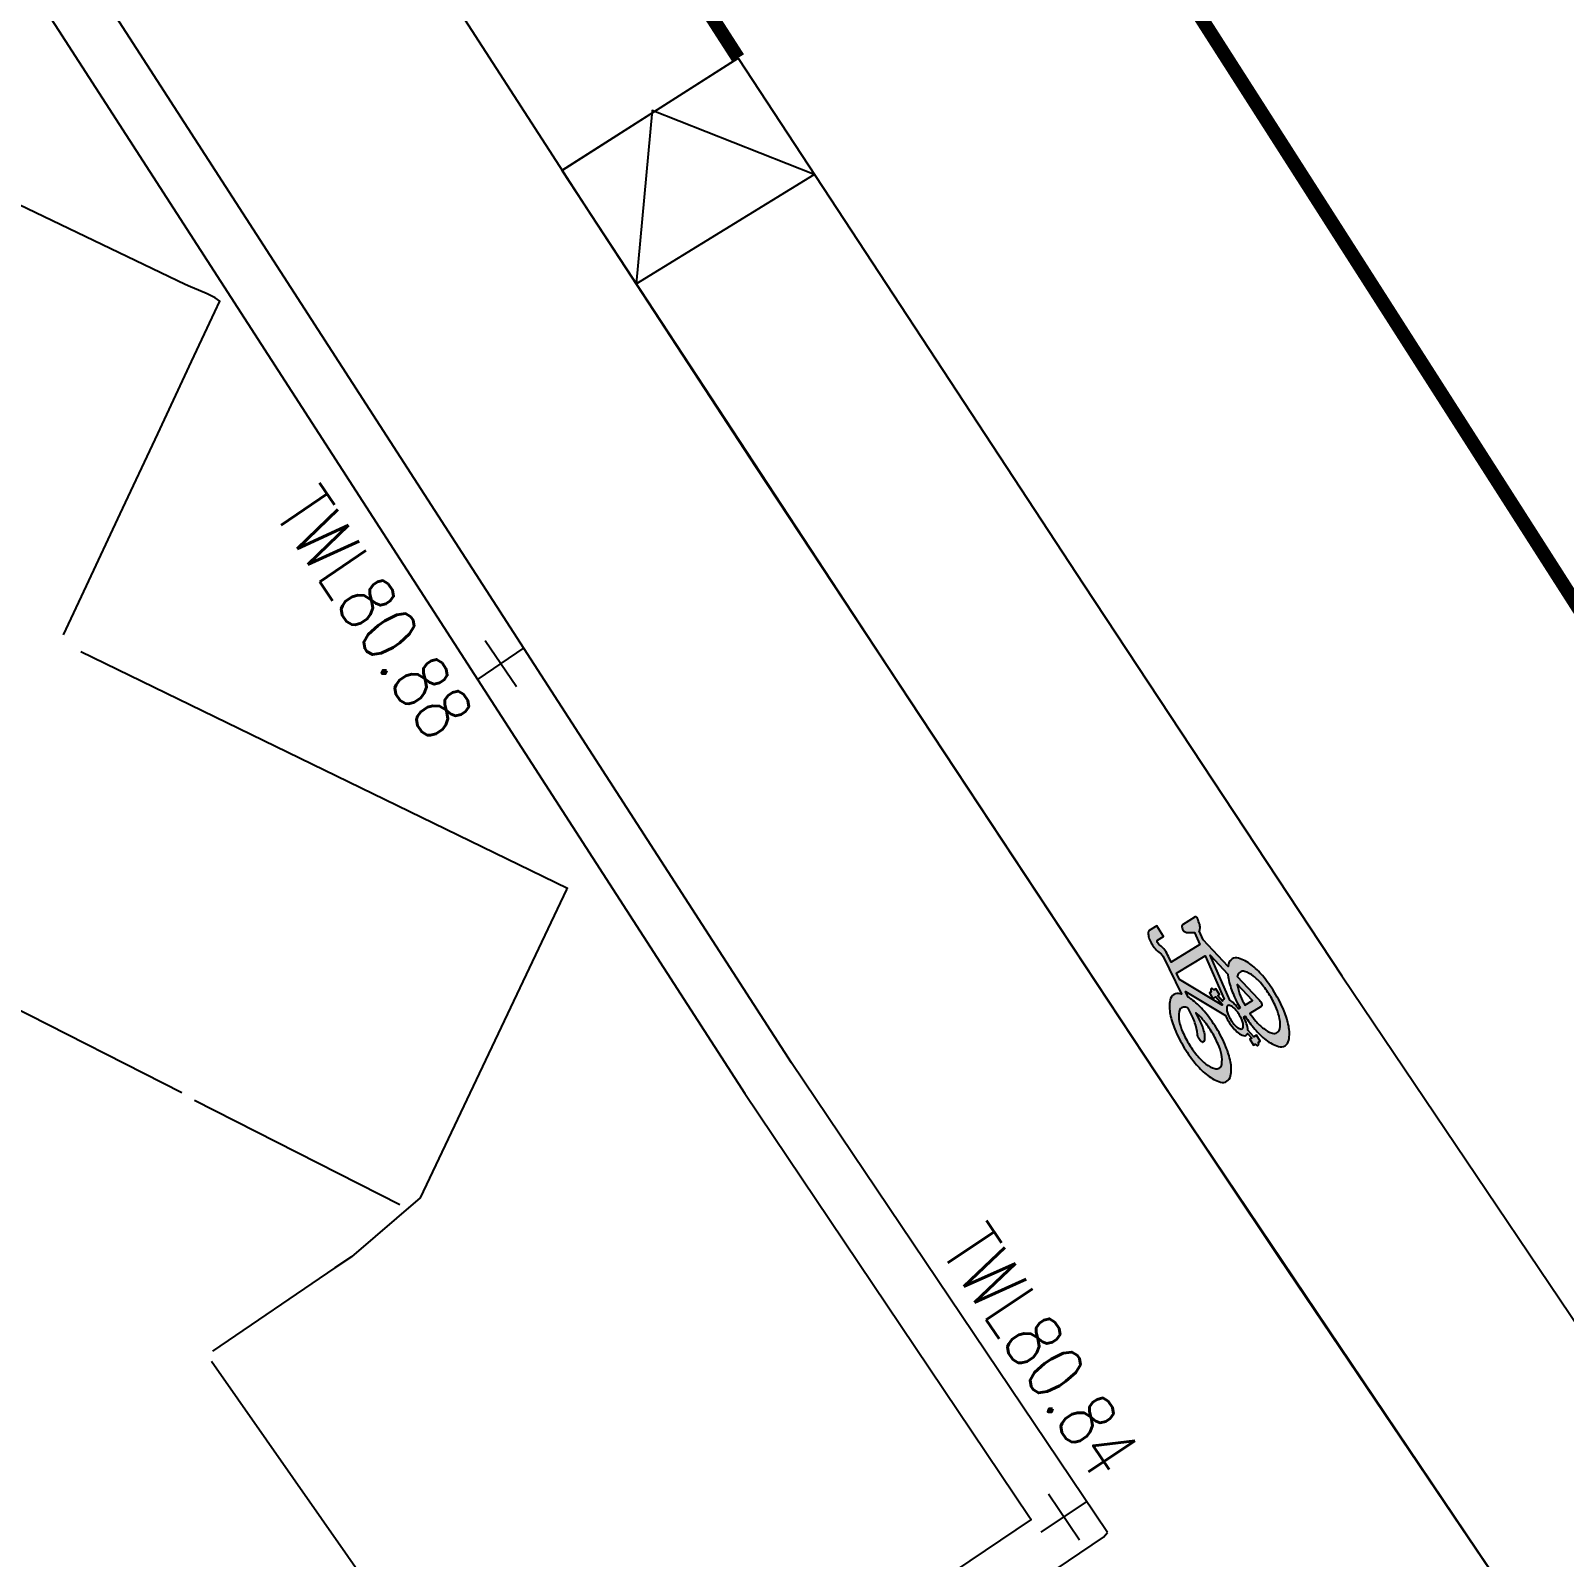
# Model space of a CAD drawing. Extents: x 427500 to 429848, y 434500 to 436505.
# Drawn here: x 427753.84 to 427764.85, y 436398.7 to 436409.66 of the extents above; entities that cross this region are included whole.
import ezdxf

# ---------------------------------------------------------------- set-up
doc = ezdxf.new("R2010")
doc.units = 0
doc.linetypes.add('1004', pattern=[6, 4, -2])
doc.layers.get('0').update_dxf_attribs({"color": 222})
for name, color, linetype in [('KTS_LINES', 7, 'Continuous'), ('LPTIP_Ex_Base', 8, 'Continuous'), ('PRO-MARKINGS', 7, 'Continuous'), ('PROPOSED', 1, 'Continuous')]:
    doc.layers.add(name, color=color, linetype=linetype)
doc.styles.get("Standard").update_dxf_attribs({"font": 'romans.shx'})

# ---------------------------------------------------------------- blocks, each defined once
blk = doc.blocks.new('SPOT')
at = {"color": 0, "linetype": 'ByBlock', "flags": 128}
for points in [[(0, 0.5), (0, -0.5)], [(-0.5, 0), (0.5, 0)]]:
    blk.add_lwpolyline(points, dxfattribs=at)
blk = doc.blocks.new('Bicycle-1057S')
h = blk.add_hatch(color=0)
h.dxf.hatch_style = 1
edge = h.paths.add_edge_path()
edge.add_arc((0.1255931590565698, -0.09402841553107237), 0.02648515648108875, 129.1417589179424, 144.2919472120851)
edge.add_arc((0.1085562400126971, -0.08167002299842399), 0.005438877888942004, 145.2542598140026, 218.1085320607194)
edge.add_arc((0.1199412003065617, -0.07274033581713624), 0.01990803937288878, 218.1085320607193, 242.7437377249644)
edge.add_arc((0.1323570823030125, -0.04863988274777631), 0.0470186639303978, 242.7437377249643, 256.1140822548531)
edge.add_line((0.1210730989660078, -0.09428444954219217), (0.1210730989660078, -0.1093843280975762))
edge.add_line((0.1210730989660078, -0.1093843280975762), (0.1709389036250854, -0.1093843280975762))
edge.add_line((0.1709389036250854, -0.1093843280975762), (0.1709389036250854, -0.08603216731390888))
edge.add_line((0.1709389036250854, -0.08603216731390888), (0.2357062799771484, -0.07507811475829329))
edge.add_arc((0.2940311629775173, 0.02510465163729701), 0.1159240210641441, 239.7926865904873, 250.1489920615088)
edge.add_arc((0.3352342839856055, 0.1392318298363441), 0.2372611958478196, 250.1489920615087, 261.4948583744368)
edge.add_arc((0.362500000000002, 0.3215590699295104), 0.4216158587933737, 261.4948583744369, 265.5790043067903)
edge.add_line((0.33, -0.09880230125732192), (0.33, -0.1106220625765941))
edge.add_arc((0.3649999999999979, -1.094938660479188), 0.9849386604791879, 92.0364461736281, 98.710120306432)
edge.add_arc((0.3002475405305327, -0.6722787565192403), 0.5573474124130271, 98.71012030643209, 110.2975697722287)
edge.add_arc((0.2023615741320395, -0.4076241066270181), 0.2751706129993586, 110.2975697722287, 131.7625682865146)
edge.add_arc((0.05714990642971905, -0.2449999999999999), 0.05714990642971902, 131.7625682865146, 180)
edge.add_arc((0.05714990642971905, -0.245), 0.05714990642971904, 180, 228.2374317134853)
edge.add_arc((0.2023615741320401, -0.08237589337298118), 0.2751706129993595, 228.2374317134854, 249.7024302277713)
edge.add_arc((0.3002475405305318, 0.1822787565192362), 0.5573474124130229, 249.7024302277713, 261.2898796935679)
edge.add_arc((0.3650000000000001, 0.6049386604791959), 0.9849386604791958, 261.2898796935679, 270)
edge.add_arc((0.3650000000000005, 0.604938660479198), 0.984938660479198, 269.9999999999999, 278.710120306432)
edge.add_arc((0.4297524594694681, 0.1822787565192365), 0.5573474124130234, 278.7101203064321, 290.2975697722287)
edge.add_arc((0.527638425867959, -0.08237589337297913), 0.2751706129993619, 290.2975697722287, 311.7625682865145)
edge.add_arc((0.6728500935702808, -0.2450000000000002), 0.05714990642971921, 311.7625682865148, 360.0000000000001)
edge.add_arc((0.6728500935702809, -0.2450000000000002), 0.05714990642971907, 8.347926217626053e-14, 48.23743171348524)
edge.add_arc((0.5276384258679238, -0.4076241066270601), 0.2751706129994143, 48.23743171348545, 51.44868646367202)
edge.add_line((0.6991289573365953, -0.1924268392766916), (0.9555783743845828, -0.1393683391977977))
edge.add_line((0.9555783743845828, -0.1393683391977977), (1.026142996864914, -0.1494489995521307))
edge.add_arc((1.047232637774721, -0.1446760141640408), 0.02162300495351051, 192.752292015752, 229.4556686730448)
edge.add_arc((1.082087526109876, -0.1021911607252427), 0.07657266547575484, 230.3014880105123, 254.7693945910597)
edge.add_arc((1.137258100044497, 0.09027275344468394), 0.2767829944268662, 254.2163442209831, 263.9588712902375)
edge.add_arc((1.111305815940649, -0.1577737992489841), 0.0273842720150536, 263.337789327011, 292.272256146745)
edge.add_arc((1.118318684532589, -0.1773400816377044), 0.006684298591048081, 300.2362763225035, 358.2881666264944)
edge.add_line((1.125, -0.1775397595764579), (1.125, -0.06938311127612472))
edge.add_arc((1.114107004921157, -0.06988940866287181), 0.01090475487260144, 2.661145164140756, 38.31498093786265)
edge.add_arc((1.110772519990496, -0.07252424211479346), 0.01515459452512635, 38.31498093786259, 73.21773194917768)
edge.add_arc((1.092973786883735, -0.1315424953674024), 0.07679832183938598, 73.2177319491774, 98.60632256700862)
edge.add_arc((1.086437502710172, -0.08835556308793147), 0.03311956120553582, 98.60632256700892, 134.88021916439)
edge.add_line((1.063067446729034, -0.06488758878494341), (1.033157894736842, -0.1147368421052633))
edge.add_line((1.033157894736842, -0.1147368421052633), (0.94, -0.1014285714285716))
edge.add_line((0.94, -0.1014285714285716), (0.94, 0.1393269230769229))
edge.add_line((0.94, 0.1393269230769229), (0.9849999999999998, 0.1349999999999998))
edge.add_arc((1.01645105852891, 0.3320764244353353), 0.199570253672248, 260.9327337914132, 290.3801191405059)
edge.add_arc((1.105464489312583, 0.1086566116361067), 0.04124963619416752, 71.00970639435519, 118.23338806896231, ccw=False)
edge.add_arc((1.115840168087301, 0.1389608091172128), 0.009218591994430198, 6.472580860778692, 70.69733750635021, ccw=False)
edge.add_line((1.125, 0.1399999999999998), (1.125, 0.08999999999999979))
edge.add_line((1.125, 0.08999999999999979), (1.215, 0.08999999999999977))
edge.add_line((1.215, 0.08999999999999977), (1.215, 0.1551204709322744))
edge.add_arc((1.199541460380685, 0.152605035499959), 0.01566186012503258, 9.242245549902828, 38.24503396435792)
edge.add_arc((1.175907833058162, 0.1339771072228429), 0.04575418559710753, 38.24503396435812, 62.40139835930763)
edge.add_arc((1.144411258767213, 0.07372613583564096), 0.1137410501017065, 62.40139835930752, 80.15996594038734)
edge.add_arc((1.117118489909174, -0.08362655073671205), 0.2734431578006205, 80.15996594038758, 97.39463954963908)
edge.add_arc((1.101932488087908, 0.03338489676562068), 0.1554503889632606, 97.39463954963931, 115.9418288466421)
edge.add_arc((1.008892827938793, 0.2234296512512854), 0.05614866456590088, 265.4429401072497, 296.48081285581895, ccw=False)
edge.add_line((1.004431711558944, 0.1674584892731782), (0.7039782804499767, 0.1963482422644251))
edge.add_arc((0.5276024317589506, 0.4074790768269162), 0.2751084682530396, 309.8749265664079, 311.7820790879888)
edge.add_arc((0.6727840718052973, 0.2449999999999999), 0.05721592819470267, 311.7820790879888, 360)
edge.add_arc((0.6727840718052971, 0.2449999999999999), 0.05721592819470289, 359.9999999999999, 408.2179209120112)
edge.add_arc((0.5276024317590292, 0.08252092317317208), 0.2751084682529212, 48.21792091201113, 69.68965002433214)
edge.add_arc((0.4297377485950346, -0.1818948901564406), 0.5570538859307931, 69.68965002433218, 81.283999398439)
edge.add_arc((0.3649999999999998, -0.6041692450557905), 0.9842618059168534, 81.28399939843904, 89.99999999999999)
edge.add_arc((0.3650000000000001, -0.6041692450557938), 0.9842618059168566, 90.00000000000001, 98.71600060156094)
edge.add_arc((0.3002622514049669, -0.1818948901564457), 0.5570538859307985, 98.71600060156108, 110.3103499756678)
edge.add_arc((0.2023975682409703, 0.08252092317317244), 0.2751084682529208, 110.3103499756678, 131.7820790879888)
edge.add_arc((0.05721592819470288, 0.2450000000000001), 0.05721592819470277, 131.7820790879889, 180)
edge.add_arc((0.05721592819470288, 0.2450000000000001), 0.05721592819470279, 180, 228.2179209120111)
edge.add_arc((0.2023975682409709, 0.4074790768268282), 0.2751084682529215, 228.2179209120111, 249.6896500243321)
edge.add_arc((0.3002622514049652, 0.6718948901564387), 0.5570538859307912, 249.6896500243321, 261.2839993984389)
edge.add_arc((0.3650000000000005, 1.094169245055782), 0.9842618059168449, 261.2839993984389, 269.9999999999999)
edge.add_arc((0.3650000000000005, 1.094169245055783), 0.9842618059168462, 269.9999999999999, 278.7160006015609)
edge.add_arc((0.4297377485950349, 0.6718948901564392), 0.5570538859307919, 278.7160006015609, 290.3103499756678)
edge.add_arc((0.5276024317590321, 0.4074790768268224), 0.2751084682529152, 290.3103499756677, 298.7400305951868)
edge.add_line((0.6598845455543121, 0.1662611013890084), (0.7049721577726218, 0.1619257540603247))
edge.add_line((0.7049721577726218, 0.1619257540603247), (0.4092702756605957, 0.007454621613743967))
edge.add_arc((0.3624999999999988, -0.4115590699294977), 0.4216158587933608, 83.6310126563938, 89.99999999999984)
edge.add_arc((0.3624999999999998, -0.4115590699294889), 0.4216158587933519, 89.99999999999997, 98.50514162556317)
edge.add_arc((0.3352342839856051, -0.2292318298363435), 0.2372611958478189, 98.50514162556317, 109.8510079384912)
edge.add_arc((0.2940311629775176, -0.1151046516372976), 0.1159240210641447, 109.8510079384912, 131.0753738798026)
edge.add_arc((0.2329280192318751, -0.04500000000000001), 0.02292801923187508, 131.0753738798026, 180)
edge.add_arc((0.2329280192318752, -0.04500000000000001), 0.02292801923187524, 180.0000000000001, 222.6870495144356)
edge.add_line((0.2160743692041546, -0.0605450489430028), (0.1709389036250855, -0.06817877273918918))
edge.add_line((0.1709389036250855, -0.06817877273918918), (0.1709389036250855, -0.05314407924277024))
edge.add_line((0.1709389036250855, -0.05314407924277024), (0.1210730989660078, -0.05314407924277022))
edge.add_line((0.1210730989660078, -0.05314407924277022), (0.1210730989660078, -0.06826489232125907))
edge.add_arc((0.1295536262736133, -0.1049338960924515), 0.03763688590979285, 103.0219837958038, 123.3282019209634)
edge = h.paths.add_edge_path(flags=16)
edge.add_line((0.8010092807424596, 0.1526914153132249), (0.85, 0.1479807692307691))
edge.add_line((0.85, 0.1479807692307691), (0.85, -0.09119768916500626))
edge.add_line((0.85, -0.09119768916500627), (0.5149813376234688, -0.04592489695196145))
edge.add_arc((0.4920719807681302, -0.04500000000000186), 0.02292801923186977, 357.6881093012058, 360.0000000000044)
edge.add_arc((0.492071980768125, -0.04500000000000007), 0.02292801923187499, 359.9999999999999, 405.6770613714275)
edge.add_line((0.5080918281662061, -0.02859699554229709), (0.5583965690419177, -0.02007051495797908))
edge.add_line((0.5583965690419177, -0.02007051495797908), (0.5583965690419177, -0.03488638777457719))
edge.add_line((0.5583965690419177, -0.03488638777457719), (0.6071960093520374, -0.0348863877745772))
edge.add_line((0.6071960093520374, -0.0348863877745772), (0.6071960093520374, -0.01994367788202011))
edge.add_arc((0.5961658072233547, 0.02207109393126968), 0.04343853599653663, 284.7099937128414, 308.6624902789959)
edge.add_arc((0.6191713373046384, -0.006683059294339246), 0.006613873852225735, 308.6624902789954, 417.054963233324)
edge.add_arc((0.597462100593441, -0.04018266257306424), 0.04653272126062121, 57.05496323332503, 77.92545307749995)
edge.add_line((0.6071960093520375, 0.005320580917900087), (0.6071960093520374, 0.02047441945387607))
edge.add_line((0.6071960093520374, 0.02047441945387607), (0.5583965690419177, 0.02047441945387607))
edge.add_line((0.5583965690419177, 0.02047441945387607), (0.5583965690419177, -0.003409372772500956))
edge.add_line((0.5583965690419177, -0.003409372772500958), (0.489807155429238, -0.01522256642305359))
edge.add_arc((0.4309688370224912, -0.115104651637281), 0.1159240210641259, 59.49860577599883, 62.30136376572178)
edge.add_line((0.4848527530876162, -0.01246497973034986), (0.8010092807424596, 0.1526914153132249))
edge = h.paths.add_edge_path(flags=16)
edge.add_arc((0.4783568392825849, -0.3575472182040819), 0.1917893422273881, 65.84495474860528, 69.5671713206016)
edge.add_arc((0.4101288188534401, -0.540685588829678), 0.3872240514452698, 69.5671713206013, 81.22760581677363)
edge.add_arc((0.3650000000000043, -0.8331319537255499), 0.6831319537255498, 81.22760581677335, 87.06318721189446)
edge.add_line((0.4, -0.150897194862527), (0.4, -0.2150000000000001))
edge.add_line((0.4, -0.2150000000000001), (0.5568384287202102, -0.1825506699199566))
edge = h.paths.add_edge_path(flags=16)
edge.add_arc((0.1504167412798086, -0.2449999999999998), 0.0404167412798087, 180.0000000000003, 228.031377788937)
edge.add_arc((0.2516431607174225, -0.132452781795901), 0.1917893422274068, 228.0313777889369, 249.5671713206013)
edge.add_arc((0.3198711811465615, 0.05068558882968327), 0.3872240514452754, 249.5671713206013, 261.2276058167736)
edge.add_arc((0.3650000000000002, 0.3431319537256016), 0.6831319537256016, 261.2276058167737, 270)
edge.add_arc((0.3650000000000006, 0.3431319537255932), 0.6831319537255933, 269.9999999999999, 278.7723941832264)
edge.add_arc((0.4101288188534402, 0.05068558882967744), 0.3872240514452694, 278.7723941832263, 290.4328286793987)
edge.add_arc((0.4783568392825773, -0.1324527817959004), 0.1917893422274075, 290.4328286793986, 311.968622211063)
edge.add_arc((0.5795832587201913, -0.2450000000000001), 0.04041674127980865, 311.968622211063, 360)
edge.add_arc((0.5795832587201913, -0.2450000000000001), 0.04041674127980865, 3.934699558586697e-14, 48.03137778893682)
edge.add_arc((0.478356839282282, -0.3575472182044319), 0.1917893422278519, 48.03137778893772, 49.26932853407754)
edge.add_line((0.6035001816606982, -0.2122121032096358), (0.3879520662544559, -0.2568082650178238))
edge.add_arc((0.359621437672778, -0.1471711421593139), 0.1132383469701186, 270.0000000000009, 284.4885082669896, ccw=False)
edge.add_arc((0.3599813813666154, -0.2048860969552485), 0.0555245588725474, 244.0010186952478, 269.62857158370264, ccw=False)
edge.add_arc((0.3404972897307452, -0.2454727757627812), 0.01050793074839578, 177.4212617184321, 242.479324053344, ccw=False)
edge.add_line((0.33, -0.2450000000000001), (0.33, -0.150897194862527))
edge.add_arc((0.3649999999999946, -0.8331319537255476), 0.6831319537255475, 92.93681278810544, 98.7723941832266)
edge.add_arc((0.3198711811465587, -0.5406855888296751), 0.3872240514452669, 98.77239418322624, 110.4328286793987)
edge.add_arc((0.2516431607174224, -0.3575472182040986), 0.1917893422274065, 110.4328286793987, 131.9686222110632)
edge.add_arc((0.1504167412798083, -0.2449999999999998), 0.04041674127980829, 131.968622211063, 180.0000000000003)
edge = h.paths.add_edge_path(flags=16)
edge.add_line((0.4, -0.1106220625765941), (0.4, -0.09838578643388625))
edge.add_arc((0.362500000000002, 0.3215590699294804), 0.4216158587933433, 275.1028316889799, 278.5051416255631)
edge.add_arc((0.3897657160143952, 0.1392318298363415), 0.237261195847817, 278.5051416255631, 289.8510079384913)
edge.add_arc((0.4309688370224811, 0.0251046516373004), 0.1159240210641479, 289.8510079384913, 297.5734711250544)
edge.add_line((0.484628403888863, -0.07765248701200858), (0.835, -0.1250000000000002))
edge.add_line((0.835, -0.1250000000000002), (0.6529817174705733, -0.1626589550060883))
edge.add_arc((0.5276384258679636, -0.4076241066270114), 0.2751706129993511, 62.90217049968486, 69.70243022777146)
edge.add_arc((0.4297524594694673, -0.6722787565192396), 0.5573474124130262, 69.70243022777129, 81.2898796935679)
edge.add_arc((0.3650000000000009, -1.09493866047919), 0.9849386604791897, 81.28987969356794, 87.96355382637184)
edge = h.paths.add_edge_path(flags=16)
edge.add_arc((0.4449236986313491, -0.04500000000000011), 0.01507630136865096, 1.054819283487206e-13, 48.44895341119659)
edge.add_arc((0.4060479337699563, -0.08886225322274957), 0.07368707129479077, 48.44895341119748, 69.84062143707904)
edge.add_arc((0.3798391743587921, -0.1602517204131925), 0.1497354446870443, 69.84062143707904, 81.35341277984766)
edge.add_arc((0.3624999999999999, -0.2742745398618802), 0.2650690925200709, 81.35341277984772, 89.99999999999997)
edge.add_arc((0.3624999999999999, -0.274274539861879), 0.2650690925200698, 89.99999999999997, 98.64658722015228)
edge.add_arc((0.3451608256412076, -0.1602517204131919), 0.1497354446870436, 98.6465872201522, 110.1593785629209)
edge.add_arc((0.3189520662300434, -0.08886225322274857), 0.07368707129478973, 110.1593785629209, 131.5510465888027)
edge.add_arc((0.2800763013686506, -0.04500000000000002), 0.01507630136865062, 131.5510465888023, 180.0000000000001)
edge.add_arc((0.2800763013686508, -0.04500000000000002), 0.01507630136865079, 180.0000000000001, 228.4489534111975)
edge.add_arc((0.3189520662300437, -0.001137746777250717), 0.07368707129479057, 228.4489534111975, 249.8406214370791)
edge.add_arc((0.3451608256412076, 0.07025172041319168), 0.1497354446870435, 249.8406214370791, 261.3534127798478)
edge.add_arc((0.3625000000000003, 0.1842745398618795), 0.2650690925200704, 261.3534127798476, 269.9999999999999)
edge.add_arc((0.3625000000000002, 0.1842745398618796), 0.2650690925200706, 269.9999999999999, 278.6465872201522)
edge.add_arc((0.3798391743587923, 0.07025172041319208), 0.149735444687044, 278.6465872201523, 290.1593785629209)
edge.add_arc((0.4060479337699569, -0.001137746777252258), 0.07368707129478903, 290.1593785629209, 311.5510465888029)
edge.add_arc((0.4449236986313495, -0.04500000000000011), 0.01507630136865057, 311.5510465888019, 360.0000000000001)
edge = h.paths.add_edge_path(flags=16)
edge.add_arc((0.5545215225433117, 0.5356726882561043), 0.3234618584126379, 256.4487186734111, 264.5542933785383)
edge.add_line((0.5238241919462786, 0.2136707507743962), (0.5932041344403048, 0.2069996024576628))
edge.add_arc((0.4781819073505409, 0.3626381845019278), 0.1935290183549708, 306.4656665490008, 311.7704046412889)
edge.add_arc((0.5813587244239535, 0.2471211639649405), 0.03864313257081291, 311.7704046412892, 360.5617053325667)
edge.add_arc((0.5813587244239538, 0.2471211639649405), 0.03864313257081273, 0.5617053325667196, 49.35300602384447)
edge.add_arc((0.4804665614422023, 0.1296034671529087), 0.1935290183549633, 49.35300602384398, 70.62459621730659)
edge.add_arc((0.4135262961559181, -0.06074449369631113), 0.3953045008003145, 70.62459621730665, 82.01711533480362)
edge.add_arc((0.3709724373807858, -0.3641886128402266), 0.7017178887905926, 82.0171153348035, 90.56170533256646)
edge.add_arc((0.3709724373807861, -0.3641886128402225), 0.7017178887905886, 90.5617053325665, 99.1062953303295)
edge.add_arc((0.3224774452478641, -0.06163712948952527), 0.3953045008003125, 99.10629533032939, 110.4988144478265)
edge.add_arc((0.2518180926494552, 0.1273618154980764), 0.1935290183549649, 110.4988144478264, 131.7704046412889)
edge.add_arc((0.1486412755760465, 0.2428788360350593), 0.03864313257081296, 131.7704046412889, 180.5617053325667)
edge.add_arc((0.1486412755760468, 0.2428788360350593), 0.03864313257081321, 180.5617053325666, 229.353006023844)
edge.add_arc((0.2495334385577984, 0.3603965328470931), 0.1935290183549653, 229.3530060238443, 250.6245962173066)
edge.add_arc((0.3164737038440827, 0.5507444936963126), 0.3953045008003163, 250.6245962173066, 262.0171153348036)
edge.add_arc((0.3590275626192138, 0.8541886128402267), 0.7017178887905928, 262.0171153348036, 270.5617053325665)
edge.add_arc((0.359027562619214, 0.8541886128402225), 0.7017178887905887, 270.5617053325665, 279.1062953303295)
edge.add_arc((0.4075225547521375, 0.5516371294895188), 0.395304500800306, 279.1062953303293, 289.098106292045)
edge.add_line((0.5368609167713212, 0.1780902964642959), (0.4650000000000001, 0.1849999999999999))
edge.add_arc((0.5011695245165797, 0.5494383493096282), 0.3662288150204487, 249.5302429035852, 264.3321092119445, ccw=False)
edge.add_arc((0.408696752517224, 0.3017101403780114), 0.1018040070660671, 219.81143243366, 249.5302429035852, ccw=False)
edge.add_arc((0.3393648764862762, 0.2439215579258251), 0.01154643510778842, 182.9001710029059, 219.8114324336599, ccw=False)
edge.add_arc((0.333388750288222, 0.2436188025506967), 0.00556264490823779, 121.34140895685039, 182.9001710029066, ccw=False)
edge.add_arc((0.3569992523026438, 0.2048494964756024), 0.05095553971477509, 96.53117755850923, 121.34140895685059, ccw=False)
edge.add_arc((0.3626516754290913, 0.1554776886042005), 0.1006498583004144, 77.38597802456098, 96.53117755850923, ccw=False)
edge.add_arc((0.3748392886274233, 0.2099393253543119), 0.04484118699412693, 58.985215138957585, 77.38597802456081, ccw=False)
edge.add_arc((0.5380436786246806, 0.5314291914319482), 0.3158330644056515, 243.667006448054, 259.1754194558784)
at = {"color": 0}
for p, q in [((0.3287280353378081, -0.1041516017134914), (0.3288192754914361, -0.1039005124007382)), ((0.3288877096512284, -0.1042885504342675), (0.3287280353378081, -0.1041516017134914)), ((0.3295948302791771, -0.1031929206888656), (0.3287508467244056, -0.1032157388124624)), ((0.3296632644389694, -0.1019603222330919), (0.3287736581110039, -0.1019603222330919)), ((0.3291158127316791, -0.1019831503514884), (0.3287736581110039, -0.1024624908638004)), ((0.3290930013450817, -0.1042885504342675), (0.3288877096512284, -0.1042885504342675)), ((0.3292526756585019, -0.1039461686375294), (0.3290930013450817, -0.1042885504342675)), ((0.329640453052372, -0.1023483602666211), (0.329161435504874, -0.1019831503514884)), ((0.3294351613585196, -0.1039461686375294), (0.3292526756585019, -0.1039461686375294)), ((0.3295720188925797, -0.1041287735950949), (0.3294351613585196, -0.1039461686375294)), ((0.3294351613585196, -0.1042885504342675), (0.3295720188925797, -0.1041287735950949)), ((0.3296176416657746, -0.1028277007789349), (0.3295948302791771, -0.1035581306040002))]:
    blk.add_line(p, q, dxfattribs=at)
for points in [[(0.1088746358722688, -0.07348688451793352, 0.06620162645581315), (0.1040871721730241, -0.07857021246627484, 0.329045697347466), (0.1042766963171289, -0.08502664309139618, 0.1079072842323877), (0.1108238940228147, -0.09043792768159163, 0.05840540863255037), (0.1210730989660078, -0.09428444954219217), (0.1210730989660078, -0.1093843280975762), (0.1709389036250854, -0.1093843280975762), (0.1709389036250854, -0.08603216731390888), (0.2357062799771484, -0.07507811475829329, 0.04521868944864418), (0.2546662158690515, -0.08393102875599362, 0.04954616364587781), (0.3001437889372994, -0.09542010860099805, 0.01782233505618444), (0.33, -0.09880230125732192), (0.33, -0.1106220625765941, 0.02912762999146831), (0.2158454020491987, -0.1213591461011008, 0.05060291222805472), (0.1069060248669102, -0.1495405845398161, 0.09393354558812385), (0.01908547964996145, -0.2023712395341582, 0.2136395982254601), (1.050686772828547e-17, -0.245, 0.2136395982254597), (0.01908547964996138, -0.2876287604658417, 0.09393354558812361), (0.1069060248669101, -0.3404594154601839, 0.05060291222805496), (0.2158454020491984, -0.3686408538988992, 0.03802337796379034), (0.3649999999999999, -0.38, 0.03802337796379043), (0.5141545979508021, -0.3686408538988992, 0.05060291222805458), (0.6230939751330896, -0.3404594154601841, 0.09393354558812297), (0.7109145203500387, -0.287628760465842, 0.2136395982254593), (0.73, -0.2450000000000001, 0.2136395982254589), (0.7109145203500387, -0.2023712395341586, 0.01401265916983727), (0.6991289573365953, -0.1924268392766916), (0.9555783743845828, -0.1393683391977977), (1.026142996864914, -0.1494489995521307, 0.1615320291578394), (1.033176901781189, -0.1611074057332191, 0.1071688624317772), (1.061971533169924, -0.1760743112137108, 0.04253541846399684), (1.108128811333472, -0.1849731557766747, 0.126925508449554), (1.121684677080907, -0.1831150224875275, 0.2588591559397385), (1.125, -0.1775397595764579), (1.125, -0.06938311127612472, 0.1568364930858567), (1.12266303144645, -0.06312863289895194, 0.1534803684012116), (1.115148189584886, -0.05801509841774095, 0.1112340150849529), (1.081481344142446, -0.05560893231927388, 0.1596097520212116), (1.063067446729034, -0.06488758878494341), (1.033157894736842, -0.1147368421052633), (0.94, -0.1014285714285716), (0.94, 0.1393269230769229), (0.9849999999999998, 0.1349999999999998, 0.1292002425394808), (1.085950761182175, 0.1449986933129138, -0.2090187272153614), (1.118887449725435, 0.1476611834182221, -0.2878070053565828), (1.125, 0.1399999999999998), (1.125, 0.08999999999999979), (1.215, 0.08999999999999977), (1.215, 0.1551204709322744, 0.1272284316793309), (1.211841824661803, 0.1623001322569733, 0.1057940901736811), (1.197104576227332, 0.1745251476030487, 0.07764182163660346), (1.163849375363327, 0.1857939104251043, 0.07534252693725144), (1.081925585010936, 0.1875424371523875, 0.08110451507786728), (1.033929410422161, 0.1731718949336026, -0.1362623426198962), (1.004431711558944, 0.1674584892731782), (0.7039782804499767, 0.1963482422644251, 0.00832171479736017), (0.7109070029063665, 0.2023349725952917, 0.2135505823316499), (0.73, 0.2449999999999999, 0.2135505823316504), (0.7109070029063664, 0.2876650274047082, 0.09396317257082422), (0.6230939751330898, 0.3405248658727139, 0.05063309589599981), (0.5141519477101913, 0.36872591840272, 0.03804907271182555), (0.365, 0.3800925608610629, 0.03804907271182546), (0.2158480522898086, 0.36872591840272, 0.05063309589599926), (0.1069060248669102, 0.340524865872714, 0.09396317257082444), (0.01909299709363351, 0.2876650274047083, 0.2135505823316499), (1.005154347342302e-16, 0.245, 0.2135505823316495), (0.01909299709363353, 0.2023349725952918, 0.09396317257082416), (0.1069060248669102, 0.1494751341272861, 0.05063309589599998), (0.2158480522898087, 0.12127408159728, 0.03804907271182587), (0.3649999999999999, 0.109907439138937, 0.03804907271182588), (0.5141519477101915, 0.1212740815972799, 0.05063309589599987), (0.6230939751330898, 0.1494751341272859, 0.03679801626859047), (0.6598845455543121, 0.1662611013890084), (0.7049721577726218, 0.1619257540603247), (0.4092702756605957, 0.007454621613743975, 0.02779710588782994), (0.3625, 0.01005678886386304, 0.03712772687842065), (0.3001437889372993, 0.00542010860099796, 0.04954616364587789), (0.2546662158690515, -0.006068971244006424, 0.0928744276712165), (0.2178631344268814, -0.0277158074614547, 0.2167769235559518), (0.21, -0.04500000000000004, 0.1884415738359674), (0.2160743692041546, -0.0605450489430028), (0.1709389036250855, -0.06817877273918918), (0.1709389036250855, -0.05314407924277024), (0.1210730989660078, -0.05314407924277022), (0.1210730989660078, -0.06826489232125907, 0.0888351774420325), (0.1088746358722688, -0.07348688451793352)], [(0.4787293732899234, 0.2212158168741777, 0.03538199524900019), (0.5238241919462786, 0.2136707507743962), (0.5932041344403048, 0.2069996024576628, 0.02315042084802789), (0.6071007434608504, 0.2183003355453849, 0.2161679210065194), (0.62, 0.2474999999999999, 0.2161679210065208), (0.6065307354804885, 0.2764411495422749, 0.09308226368066548), (0.5446710112211003, 0.3121720010628481, 0.04975022667479514), (0.4684251111540539, 0.3307293476581098, 0.03730009124669594), (0.3640931808341686, 0.3374955549148199, 0.03730009124669604), (0.2599139626854521, 0.3286851207123394, 0.04975022667479567), (0.1840465528159611, 0.3086364671569156, 0.09308226368066488), (0.1228992565391498, 0.2716996644546151, 0.2161679210065207), (0.11, 0.2425, 0.2161679210065191), (0.1234692645195115, 0.2135588504577247, 0.09308226368066462), (0.1853289887788999, 0.1778279989371517, 0.04975022667479539), (0.261574888845947, 0.1592706523418899, 0.03730009124669569), (0.3659068191658316, 0.1525044450851799, 0.03730009124669613), (0.4700860373145483, 0.1613148792876605, 0.04362514343017022), (0.5368609167713212, 0.1780902964642959), (0.4650000000000001, 0.1849999999999999, -0.06467527653755671), (0.3730945758271105, 0.2063343527291863, -0.1304045123069024), (0.3304954155632345, 0.2365288029161547, -0.16246290201637), (0.3278332299811951, 0.2433373554093805, -0.2752523142161367), (0.3304954155632345, 0.2483697637738941, -0.1086799343264191), (0.3512033730290797, 0.2554743402884014, -0.08373155279410573), (0.3846317998921907, 0.253698196159803, -0.0804614398804402), (0.3979441247861357, 0.2483697637738943, 0.06777169068829121)], [(0.8010092807424596, 0.1526914153132249), (0.85, 0.1479807692307691), (0.85, -0.09119768916500627), (0.5149813376234688, -0.04592489695196145, 0.01008786833677551), (0.515, -0.0450000000000001, 0.2019853073732921), (0.5080918281662061, -0.02859699554229709), (0.5583965690419177, -0.02007051495797908), (0.5583965690419177, -0.03488638777457719), (0.6071960093520374, -0.0348863877745772), (0.6071960093520374, -0.01994367788202011, 0.1048946772739972), (0.6233032332950188, -0.01184743368605731, 0.5116844109006436), (0.6227681884753907, -0.001132744979941137, 0.0913172553089896), (0.6071960093520375, 0.005320580917900087), (0.6071960093520374, 0.02047441945387607), (0.5583965690419177, 0.02047441945387607), (0.5583965690419177, -0.003409372772500958), (0.489807155429238, -0.01522256642305359, 0.01222994846074251), (0.4848527530876162, -0.01246497973034986)], [(0.46, -0.04500000000000008, 0.2146048509417658), (0.4549236141370791, -0.03371742259779956, 0.09361076745084396), (0.4314429111656884, -0.01968942908585436, 0.05027632593247241), (0.402350289127994, -0.01221809886904895, 0.03774576470632048), (0.3625, -0.009205447341809187, 0.03774576470632059), (0.3226497108720062, -0.01221809886904892, 0.05027632593247273), (0.2935570888343117, -0.0196894290858543, 0.09361076745084515), (0.270076385862921, -0.03371742259779952, 0.2146048509417721), (0.265, -0.04500000000000005, 0.2146048509417696), (0.270076385862921, -0.0562825774022006, 0.09361076745084396), (0.2935570888343117, -0.07031057091414578, 0.05027632593247258), (0.3226497108720061, -0.07778190113095115, 0.03774576470632061), (0.3625, -0.08079455265819095, 0.03774576470632053), (0.402350289127994, -0.07778190113095122, 0.05027632593247251), (0.4314429111656884, -0.07031057091414585, 0.09361076745084572), (0.4549236141370789, -0.05628257740220063, 0.2146048509417737)], [(0.4, -0.1106220625765941), (0.4, -0.09838578643388625, 0.01484646830517884), (0.4248562110627007, -0.09542010860099812, 0.0495461636458783), (0.4703337841309485, -0.0839310287559937, 0.03370836062723707), (0.484628403888863, -0.07765248701200858), (0.835, -0.1250000000000002), (0.6529817174705733, -0.1626589550060883, 0.02968044140767472), (0.6230939751330898, -0.1495405845398163, 0.05060291222805478), (0.5141545979508013, -0.1213591461011009, 0.02912762999146828)], [(0.1099999999999999, -0.245, 0.2126996629660772), (0.1233891155438425, -0.2750502982140864, 0.09424518177345811), (0.1846877707974303, -0.312175144212722, 0.05092219011426544), (0.2608157658004246, -0.3320087068372218, 0.03829549467705391), (0.3649999999999999, -0.3400000000000001, 0.03829549467705463), (0.4691842341995759, -0.3320087068372218, 0.05092219011426571), (0.5453122292025695, -0.3121751442127222, 0.0942451817734579), (0.6066108844561574, -0.2750502982140867, 0.2126996629660783), (0.62, -0.2450000000000001, 0.2126996629660773), (0.6066108844561575, -0.2149497017859136, 0.005401631654725485), (0.6035001816606982, -0.2122121032096358), (0.3879520662544559, -0.2568082650178238, -0.06330239550141832), (0.3596214376727798, -0.2604094891294326, -0.1122897084671572), (0.3356419041153343, -0.2547916726470021, -0.2917483079654162), (0.33, -0.2450000000000001), (0.33, -0.150897194862527, 0.02546803149984724), (0.260815765800424, -0.1579912931627783, 0.05092219011426607), (0.1846877707974304, -0.1778248557872778, 0.0942451817734587), (0.1233891155438424, -0.2149497017859135, 0.2126996629660795)], [(0.5568384287202102, -0.1825506699199566, 0.01624266183902606), (0.5453122292025696, -0.177824855787278, 0.05092219011426567), (0.4691842341995761, -0.1579912931627784, 0.02546803149984717), (0.4, -0.150897194862527), (0.4, -0.2150000000000001)]]:
    blk.add_lwpolyline(points, format="xyb", close=True, dxfattribs=at)

msp = doc.modelspace()

# ---------------------------------------------------------------- linework, layer by layer
at = {"layer": 'LPTIP_Ex_Base', "color": 251, "true_color": 0x636466, "flags": 128}
for points in [[(427761.574636, 436398.873031), (427759.304522, 436402.246112), (427754.135401, 436410.257395), (427751.229904, 436414.907022), (427746.795022, 436422.509019), (427742.622023, 436430.030097), (427741.883924, 436431.25198), (427741.83797, 436431.309464), (427741.787403, 436431.362934), (427741.732571, 436431.412022), (427741.673853, 436431.456389), (427741.63719, 436431.480449), (427741.611655, 436431.495727), (427741.546405, 436431.529766), (427741.478555, 436431.558271), (427741.408573, 436431.581044), (427741.336942, 436431.597929), (427741.264156, 436431.608809)], [(427738.45834, 436429.358087), (427741.058013, 436431.01873), (427741.227219, 436431.048945), (427741.517288, 436430.988514), (427742.000735, 436430.438593), (427742.272254, 436429.836031), (427746.447345, 436422.311182), (427750.887465, 436414.700207), (427753.797721, 436410.042964), (427758.970456, 436402.02608), (427761.008941, 436398.989593)], [(427752.434137, 436417.119509), (427753.985808, 436414.525496), (427755.376336, 436412.244441), (427756.628693, 436410.252618), (427757.864928, 436408.333323), (427759.050585, 436406.522145), (427760.151206, 436404.854674), (427761.132335, 436403.366499), (427762.00885, 436402.04003), (427762.803722, 436400.851539), (427763.494633, 436399.827415), (427764.059265, 436398.994042), (427764.4753, 436398.377808)], [(427754.077903, 436405.321378), (427754.242521, 436405.672683), (427754.484811, 436406.189747), (427754.753474, 436406.763091), (427754.99721, 436407.28324), (427755.164718, 436407.640714), (427755.200852, 436407.717825), (427755.165185, 436407.740976), (427755.109504, 436407.768437), (427755.04667, 436407.796307), (427754.989544, 436407.820683), (427754.950986, 436407.837665), (427751.608152, 436409.440942)], [(427754.201777, 436405.200802), (427757.696217, 436403.501798), (427757.689514, 436403.490424), (427756.637754, 436401.27592), (427756.145003, 436400.852939), (427756.024591, 436400.775173), (427755.148007, 436400.175547)], [(427753.694949, 436402.660664), (427754.926344, 436402.033895)], [(427756.492355, 436401.226996), (427755.017149, 436401.976563)], [(427755.139918, 436400.105053), (427757.302831, 436397.00871), (427757.279747, 436396.978141), (427757.140105, 436396.678014), (427756.516813, 436394.562119), (427755.714186, 436391.216296), (427755.708896, 436390.760674)], [(427761.008941, 436398.989593), (427761.025244, 436398.967585), (427758.72105, 436397.412591), (427757.508735, 436396.609836), (427757.729575, 436396.276325), (427758.943553, 436397.080181), (427761.54387, 436398.839575), (427761.574636, 436398.873031)]]:
    msp.add_lwpolyline(points, dxfattribs=at)
at = {"layer": 'PRO-MARKINGS', "linetype": '1004', "const_width": 0.1, "flags": 128}
msp.add_lwpolyline([(427773.8899826268, 436391.7236214477), (427765.6027307608, 436404.4996935741), (427760.3909499292, 436412.6518680689), (427760.3911327702, 436412.6522687102)], dxfattribs=at)
at = {"layer": 'PRO-MARKINGS', "flags": 128}
msp.add_lwpolyline([(427757.8206621351, 436411.1749084148, 0.1, 0.1, 0), (427758.9213645845, 436409.4632437204, 0, 0, 0)], format="xyseb", dxfattribs=at)
at = {"layer": 'PROPOSED', "flags": 128}
for points in [[(427758.9213645845, 436409.4632437204), (427757.6569878295, 436408.6562039619)], [(427778.561244, 436377.960371), (427773.073292, 436385.925284), (427770.2165615, 436390.0641050001), (427767.198643, 436394.4273200001), (427764.4753, 436398.3778080001), (427762.00885, 436402.04003), (427760.151206, 436404.854674), (427757.6603153988, 436408.6509907107), (427757.658398916, 436408.6571046451), (427758.9213645843, 436409.4632437205), (427758.9213645845, 436409.4632437204), (427761.4039199532, 436405.679725415), (427763.2569097451, 436402.8721333251), (427765.7149020201, 436399.2224694824), (427768.4329632615, 436395.2796432144), (427771.4502160487, 436390.9173906816), (427774.3077805391, 436386.7773626624), (427779.8005299501, 436378.8054878548)], [(427759.4667412762, 436408.6272080342), (427758.3043301479, 436409.0868822327), (427758.1885180332, 436407.842258774)], [(427758.1885180332, 436407.842258774), (427759.4667412762, 436408.6272080342)]]:
    msp.add_lwpolyline(points, dxfattribs=at)

# ---------------------------------------------------------------- block references
at = {"layer": 'KTS_LINES', "rotation": 121.4837653970659}
msp.add_blockref('Bicycle-1057S', (427762.6400751868, 436402.2418648059), dxfattribs=at)
at = {"layer": 'LPTIP_Ex_Base', "color": 251, "true_color": 0x636466, "xscale": 0.4, "yscale": 0.4, "zscale": 0.4}
for p, rotation in [((427757.217753, 436405.114281), 304.215832), ((427761.261675, 436398.986445), 303.940834)]:
    msp.add_blockref('SPOT', p, dxfattribs=dict(at, rotation=rotation))

# ---------------------------------------------------------------- texts
at = {"layer": 'LPTIP_Ex_Base', "color": 251, "true_color": 0x636466, "width": 0.8}
for s, rotation, p in [('TWL80.88', -55.784168, (427755.577384, 436406.199553)), ('TWL80.84', -56.059166, (427760.36589, 436400.901099))]:
    msp.add_text(s, height=0.4, rotation=rotation, dxfattribs=at).set_placement(p)

doc.saveas('drawing.dxf')
